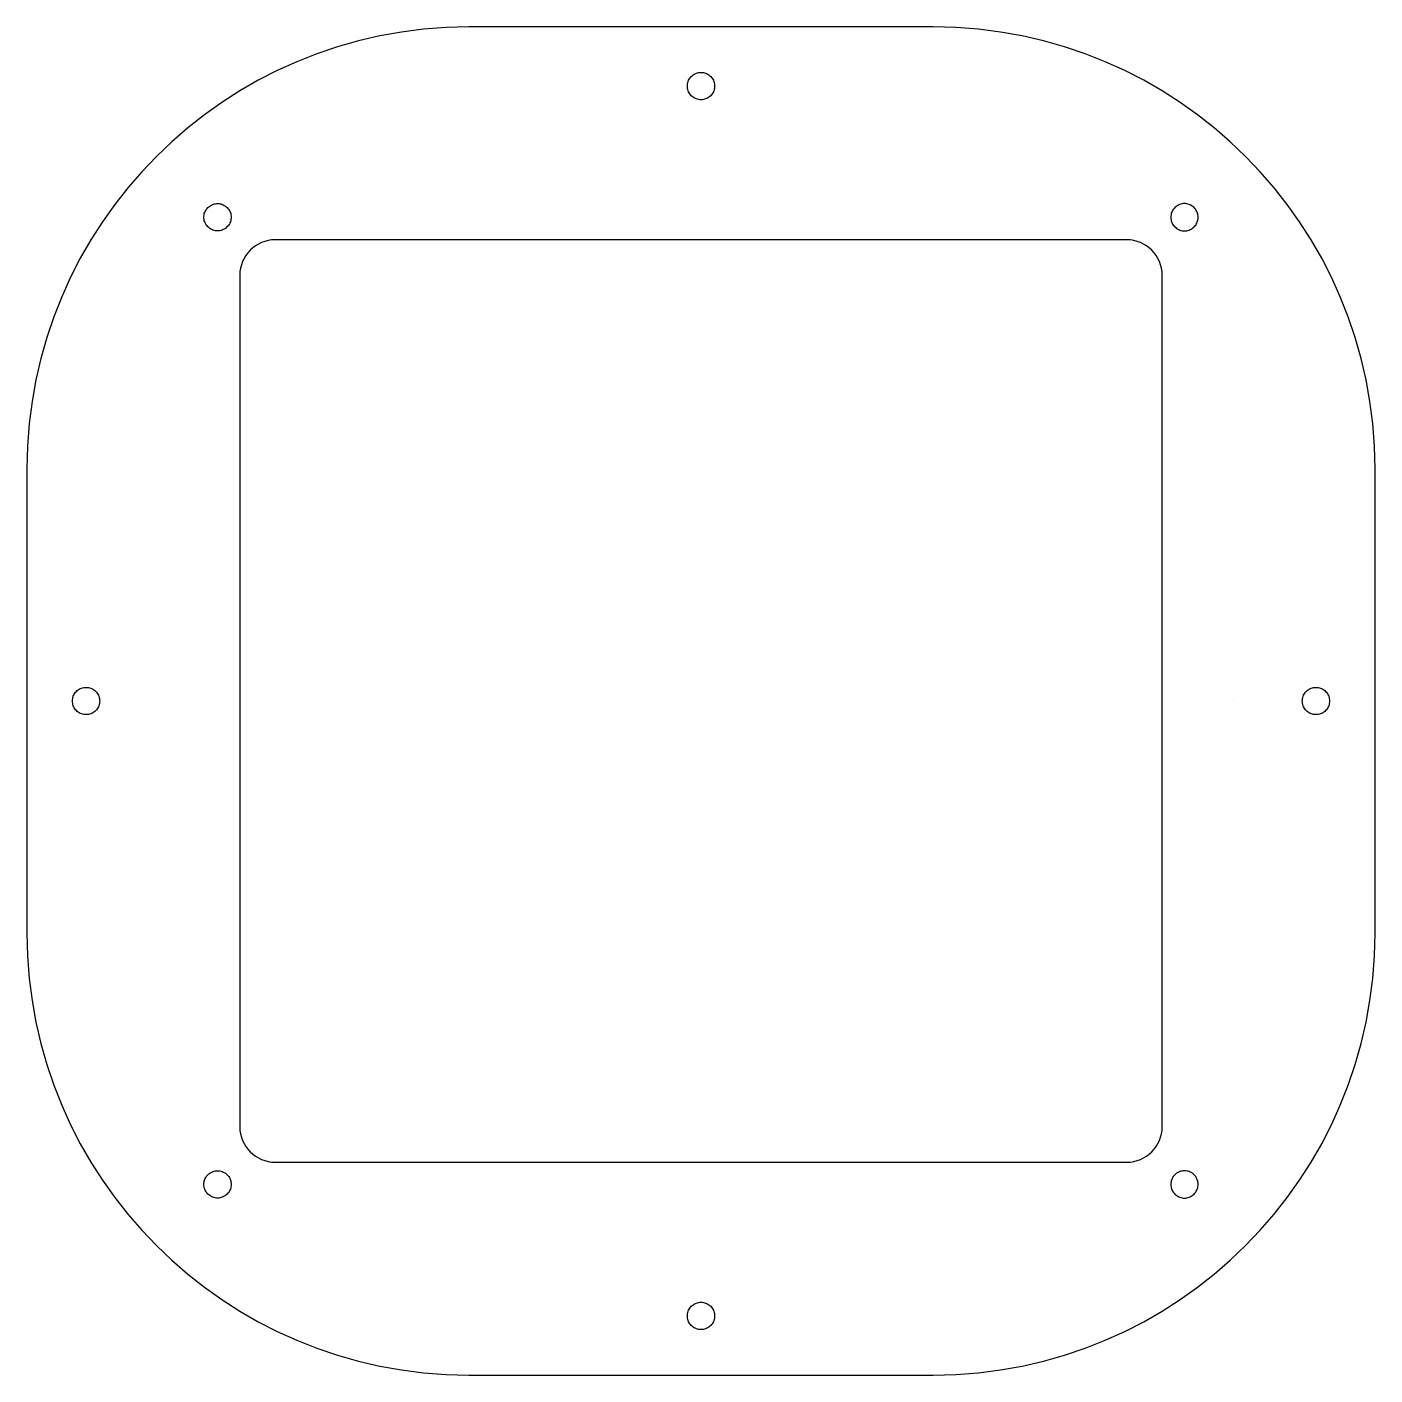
# Model space of a CAD drawing. Header units: millimetres. Extents: x 2 to 116, y 84 to 198.
import ezdxf

# ---------------------------------------------------------------- set-up
doc = ezdxf.new("R2010")
doc.units = ezdxf.units.MM
doc.header["$MEASUREMENT"] = 0
doc.layers.add('Bot-mid copia', color=7, linetype='Continuous')

# ---------------------------------------------------------------- blocks, each defined once
blk = doc.blocks.new('block 2')
at = {"layer": 'Bot-mid copia', "color": 5, "lineweight": 25, "true_color": 0x0000ff}
blk.add_open_spline([(19.27, 181.91), (19.26, 182.05), (19.24, 182.18), (19.2, 182.31), (19.16, 182.43), (19.09, 182.55), (19, 182.65), (18.91, 182.76), (18.81, 182.84), (18.69, 182.91), (18.58, 182.98), (18.45, 183.03), (18.31, 183.05), (18.18, 183.07), (18.05, 183.07), (17.92, 183.05), (17.78, 183.03), (17.65, 182.98), (17.54, 182.91), (17.42, 182.84), (17.32, 182.76), (17.23, 182.65), (17.14, 182.55), (17.08, 182.43), (17.03, 182.31), (16.98, 182.18), (16.96, 182.05), (16.96, 181.91), (16.96, 181.78), (16.98, 181.64), (17.03, 181.52), (17.08, 181.39), (17.14, 181.27), (17.23, 181.17), (17.32, 181.07), (17.42, 180.98), (17.54, 180.91), (17.65, 180.84), (17.78, 180.8), (17.92, 180.77), (18.05, 180.75), (18.18, 180.75), (18.31, 180.77), (18.45, 180.8), (18.58, 180.84), (18.69, 180.91), (18.81, 180.98), (18.91, 181.07), (19, 181.17), (19.09, 181.27), (19.16, 181.39), (19.2, 181.52), (19.24, 181.64), (19.26, 181.78), (19.27, 181.91)], degree=3, knots=[0, 0, 0, 0, 1, 1, 1, 2, 2, 2, 3, 3, 3, 4, 4, 4, 5, 5, 5, 6, 6, 6, 7, 7, 7, 8, 8, 8, 9, 9, 9, 10, 10, 10, 11, 11, 11, 12, 12, 12, 13, 13, 13, 14, 14, 14, 15, 15, 15, 16, 16, 16, 17, 17, 17, 18, 18, 18, 18], dxfattribs=at)
blk = doc.blocks.new('block 3')
at = {"layer": 'Bot-mid copia', "color": 5, "lineweight": 25, "true_color": 0x0000ff}
blk.add_open_spline([(19.27, 100.12), (19.26, 100.25), (19.24, 100.39), (19.2, 100.52), (19.16, 100.64), (19.09, 100.76), (19, 100.86), (18.91, 100.96), (18.81, 101.05), (18.69, 101.12), (18.58, 101.19), (18.45, 101.23), (18.31, 101.26), (18.18, 101.28), (18.05, 101.28), (17.92, 101.26), (17.78, 101.23), (17.65, 101.19), (17.54, 101.12), (17.42, 101.05), (17.32, 100.96), (17.23, 100.86), (17.14, 100.76), (17.08, 100.64), (17.03, 100.52), (16.98, 100.39), (16.96, 100.25), (16.96, 100.12), (16.96, 99.98), (16.98, 99.85), (17.03, 99.72), (17.08, 99.6), (17.14, 99.48), (17.23, 99.38), (17.32, 99.27), (17.42, 99.19), (17.54, 99.12), (17.65, 99.05), (17.78, 99), (17.92, 98.98), (18.05, 98.96), (18.18, 98.96), (18.31, 98.98), (18.45, 99), (18.58, 99.05), (18.69, 99.12), (18.81, 99.19), (18.91, 99.27), (19, 99.38), (19.09, 99.48), (19.16, 99.6), (19.2, 99.72), (19.24, 99.85), (19.26, 99.98), (19.27, 100.12)], degree=3, knots=[0, 0, 0, 0, 1, 1, 1, 2, 2, 2, 3, 3, 3, 4, 4, 4, 5, 5, 5, 6, 6, 6, 7, 7, 7, 8, 8, 8, 9, 9, 9, 10, 10, 10, 11, 11, 11, 12, 12, 12, 13, 13, 13, 14, 14, 14, 15, 15, 15, 16, 16, 16, 17, 17, 17, 18, 18, 18, 18], dxfattribs=at)
blk = doc.blocks.new('block 4')
at = {"layer": 'Bot-mid copia', "color": 5, "lineweight": 25, "true_color": 0x0000ff}
blk.add_open_spline([(98.73, 181.91), (98.74, 182.05), (98.76, 182.18), (98.8, 182.31), (98.84, 182.43), (98.91, 182.55), (99, 182.65), (99.09, 182.75), (99.19, 182.84), (99.31, 182.91), (99.42, 182.98), (99.55, 183.02), (99.69, 183.05), (99.82, 183.07), (99.95, 183.07), (100.08, 183.05), (100.22, 183.02), (100.35, 182.98), (100.46, 182.91), (100.58, 182.84), (100.68, 182.75), (100.77, 182.65), (100.86, 182.55), (100.92, 182.43), (100.97, 182.31), (101.02, 182.18), (101.04, 182.05), (101.04, 181.91), (101.04, 181.78), (101.02, 181.64), (100.97, 181.51), (100.92, 181.39), (100.86, 181.27), (100.77, 181.17), (100.68, 181.07), (100.58, 180.98), (100.46, 180.91), (100.35, 180.84), (100.22, 180.8), (100.08, 180.77), (99.95, 180.75), (99.82, 180.75), (99.69, 180.77), (99.55, 180.8), (99.42, 180.84), (99.31, 180.91), (99.19, 180.98), (99.09, 181.07), (99, 181.17), (98.91, 181.27), (98.84, 181.39), (98.8, 181.51), (98.76, 181.64), (98.74, 181.78), (98.73, 181.91)], degree=3, knots=[0, 0, 0, 0, 1, 1, 1, 2, 2, 2, 3, 3, 3, 4, 4, 4, 5, 5, 5, 6, 6, 6, 7, 7, 7, 8, 8, 8, 9, 9, 9, 10, 10, 10, 11, 11, 11, 12, 12, 12, 13, 13, 13, 14, 14, 14, 15, 15, 15, 16, 16, 16, 17, 17, 17, 18, 18, 18, 18], dxfattribs=at)
blk = doc.blocks.new('block 5')
at = {"layer": 'Bot-mid copia', "color": 5, "lineweight": 25, "true_color": 0x0000ff}
blk.add_open_spline([(98.73, 100.12), (98.74, 100.25), (98.76, 100.39), (98.8, 100.51), (98.84, 100.64), (98.91, 100.76), (99, 100.86), (99.09, 100.96), (99.19, 101.05), (99.31, 101.12), (99.42, 101.18), (99.55, 101.23), (99.69, 101.25), (99.82, 101.28), (99.95, 101.28), (100.08, 101.25), (100.22, 101.23), (100.35, 101.18), (100.46, 101.12), (100.58, 101.05), (100.68, 100.96), (100.77, 100.86), (100.86, 100.76), (100.92, 100.64), (100.97, 100.51), (101.02, 100.39), (101.04, 100.25), (101.04, 100.12), (101.04, 99.98), (101.02, 99.85), (100.97, 99.72), (100.92, 99.6), (100.86, 99.48), (100.77, 99.38), (100.68, 99.27), (100.58, 99.18), (100.46, 99.12), (100.35, 99.05), (100.22, 99), (100.08, 98.98), (99.95, 98.96), (99.82, 98.96), (99.69, 98.98), (99.55, 99), (99.42, 99.05), (99.31, 99.12), (99.19, 99.18), (99.09, 99.27), (99, 99.38), (98.91, 99.48), (98.84, 99.6), (98.8, 99.72), (98.76, 99.85), (98.74, 99.98), (98.73, 100.12)], degree=3, knots=[0, 0, 0, 0, 1, 1, 1, 2, 2, 2, 3, 3, 3, 4, 4, 4, 5, 5, 5, 6, 6, 6, 7, 7, 7, 8, 8, 8, 9, 9, 9, 10, 10, 10, 11, 11, 11, 12, 12, 12, 13, 13, 13, 14, 14, 14, 15, 15, 15, 16, 16, 16, 17, 17, 17, 18, 18, 18, 18], dxfattribs=at)
blk = doc.blocks.new('block 6')
at = {"layer": 'Bot-mid copia', "color": 5, "lineweight": 25, "true_color": 0x0000ff}
blk.add_open_spline([(60.15, 193), (60.14, 193.14), (60.13, 193.27), (60.08, 193.4), (60.04, 193.52), (59.97, 193.64), (59.89, 193.74), (59.8, 193.84), (59.69, 193.93), (59.58, 194), (59.46, 194.07), (59.33, 194.11), (59.2, 194.14), (59.07, 194.16), (58.93, 194.16), (58.8, 194.14), (58.67, 194.11), (58.54, 194.07), (58.42, 194), (58.31, 193.93), (58.2, 193.84), (58.11, 193.74), (58.03, 193.64), (57.96, 193.52), (57.92, 193.4), (57.87, 193.27), (57.85, 193.14), (57.85, 193), (57.85, 192.87), (57.87, 192.73), (57.92, 192.6), (57.96, 192.48), (58.03, 192.36), (58.11, 192.26), (58.2, 192.16), (58.31, 192.07), (58.42, 192), (58.54, 191.93), (58.67, 191.89), (58.8, 191.86), (58.93, 191.84), (59.07, 191.84), (59.2, 191.86), (59.33, 191.89), (59.46, 191.93), (59.58, 192), (59.69, 192.07), (59.8, 192.16), (59.89, 192.26), (59.97, 192.36), (60.04, 192.48), (60.08, 192.6), (60.13, 192.73), (60.14, 192.87), (60.15, 193)], degree=3, knots=[0, 0, 0, 0, 1, 1, 1, 2, 2, 2, 3, 3, 3, 4, 4, 4, 5, 5, 5, 6, 6, 6, 7, 7, 7, 8, 8, 8, 9, 9, 9, 10, 10, 10, 11, 11, 11, 12, 12, 12, 13, 13, 13, 14, 14, 14, 15, 15, 15, 16, 16, 16, 17, 17, 17, 18, 18, 18, 18], dxfattribs=at)
blk = doc.blocks.new('block 7')
at = {"layer": 'Bot-mid copia', "color": 5, "lineweight": 25, "true_color": 0x0000ff}
blk.add_open_spline([(112.15, 141), (112.14, 141.14), (112.13, 141.27), (112.08, 141.4), (112.04, 141.52), (111.97, 141.64), (111.89, 141.74), (111.8, 141.84), (111.69, 141.93), (111.58, 142), (111.46, 142.07), (111.33, 142.11), (111.2, 142.14), (111.07, 142.16), (110.93, 142.16), (110.8, 142.14), (110.67, 142.11), (110.54, 142.07), (110.42, 142), (110.31, 141.93), (110.2, 141.84), (110.11, 141.74), (110.03, 141.64), (109.96, 141.52), (109.92, 141.4), (109.87, 141.27), (109.85, 141.14), (109.85, 141), (109.85, 140.87), (109.87, 140.73), (109.92, 140.6), (109.96, 140.48), (110.03, 140.36), (110.11, 140.26), (110.2, 140.16), (110.31, 140.07), (110.42, 140), (110.54, 139.93), (110.67, 139.89), (110.8, 139.86), (110.93, 139.84), (111.07, 139.84), (111.2, 139.86), (111.33, 139.89), (111.46, 139.93), (111.58, 140), (111.69, 140.07), (111.8, 140.16), (111.89, 140.26), (111.97, 140.36), (112.04, 140.48), (112.08, 140.6), (112.13, 140.73), (112.14, 140.87), (112.15, 141)], degree=3, knots=[0, 0, 0, 0, 1, 1, 1, 2, 2, 2, 3, 3, 3, 4, 4, 4, 5, 5, 5, 6, 6, 6, 7, 7, 7, 8, 8, 8, 9, 9, 9, 10, 10, 10, 11, 11, 11, 12, 12, 12, 13, 13, 13, 14, 14, 14, 15, 15, 15, 16, 16, 16, 17, 17, 17, 18, 18, 18, 18], dxfattribs=at)
blk = doc.blocks.new('block 8')
at = {"layer": 'Bot-mid copia', "color": 5, "lineweight": 25, "true_color": 0x0000ff}
blk.add_open_spline([(60.15, 89), (60.14, 89.14), (60.13, 89.27), (60.08, 89.4), (60.04, 89.52), (59.97, 89.64), (59.89, 89.74), (59.8, 89.84), (59.69, 89.93), (59.58, 90), (59.46, 90.07), (59.33, 90.11), (59.2, 90.14), (59.07, 90.16), (58.93, 90.16), (58.8, 90.14), (58.67, 90.11), (58.54, 90.07), (58.42, 90), (58.31, 89.93), (58.2, 89.84), (58.11, 89.74), (58.03, 89.64), (57.96, 89.52), (57.92, 89.4), (57.87, 89.27), (57.85, 89.14), (57.85, 89), (57.85, 88.87), (57.87, 88.73), (57.92, 88.6), (57.96, 88.48), (58.03, 88.36), (58.11, 88.26), (58.2, 88.16), (58.31, 88.07), (58.42, 88), (58.54, 87.93), (58.67, 87.89), (58.8, 87.86), (58.93, 87.84), (59.07, 87.84), (59.2, 87.86), (59.33, 87.89), (59.46, 87.93), (59.58, 88), (59.69, 88.07), (59.8, 88.16), (59.89, 88.26), (59.97, 88.36), (60.04, 88.48), (60.08, 88.6), (60.13, 88.73), (60.14, 88.87), (60.15, 89)], degree=3, knots=[0, 0, 0, 0, 1, 1, 1, 2, 2, 2, 3, 3, 3, 4, 4, 4, 5, 5, 5, 6, 6, 6, 7, 7, 7, 8, 8, 8, 9, 9, 9, 10, 10, 10, 11, 11, 11, 12, 12, 12, 13, 13, 13, 14, 14, 14, 15, 15, 15, 16, 16, 16, 17, 17, 17, 18, 18, 18, 18], dxfattribs=at)
blk = doc.blocks.new('block 9')
at = {"layer": 'Bot-mid copia', "color": 5, "lineweight": 25, "true_color": 0x0000ff}
blk.add_open_spline([(8.15, 141), (8.14, 141.14), (8.13, 141.27), (8.08, 141.4), (8.04, 141.52), (7.97, 141.64), (7.89, 141.74), (7.8, 141.84), (7.69, 141.93), (7.58, 142), (7.46, 142.07), (7.33, 142.11), (7.2, 142.14), (7.07, 142.16), (6.93, 142.16), (6.8, 142.14), (6.67, 142.11), (6.54, 142.07), (6.42, 142), (6.31, 141.93), (6.2, 141.84), (6.11, 141.74), (6.03, 141.64), (5.96, 141.52), (5.92, 141.4), (5.87, 141.27), (5.85, 141.14), (5.85, 141), (5.85, 140.87), (5.87, 140.73), (5.92, 140.6), (5.96, 140.48), (6.03, 140.36), (6.11, 140.26), (6.2, 140.16), (6.31, 140.07), (6.42, 140), (6.54, 139.93), (6.67, 139.89), (6.8, 139.86), (6.93, 139.84), (7.07, 139.84), (7.2, 139.86), (7.33, 139.89), (7.46, 139.93), (7.58, 140), (7.69, 140.07), (7.8, 140.16), (7.89, 140.26), (7.97, 140.36), (8.04, 140.48), (8.08, 140.6), (8.13, 140.73), (8.14, 140.87), (8.15, 141)], degree=3, knots=[0, 0, 0, 0, 1, 1, 1, 2, 2, 2, 3, 3, 3, 4, 4, 4, 5, 5, 5, 6, 6, 6, 7, 7, 7, 8, 8, 8, 9, 9, 9, 10, 10, 10, 11, 11, 11, 12, 12, 12, 13, 13, 13, 14, 14, 14, 15, 15, 15, 16, 16, 16, 17, 17, 17, 18, 18, 18, 18], dxfattribs=at)

msp = doc.modelspace()

# ---------------------------------------------------------------- linework, layer by layer
at = {"layer": 'Bot-mid copia', "color": 5, "lineweight": 25, "true_color": 0x0000ff}
msp.add_lwpolyline([(104, 141), (104, 141)], dxfattribs=at)
for points in [[(78.64, 84), (78.64, 84), (39.36, 84), (39.36, 84), (18.73, 84), (2, 100.73), (2, 121.36), (2, 121.36), (2, 160.64), (2, 160.64), (2, 181.27), (18.73, 198), (39.36, 198), (39.36, 198), (78.64, 198), (78.64, 198), (99.27, 198), (116, 181.27), (116, 160.64), (116, 160.64), (116, 121.36), (116, 121.36), (116, 100.73), (99.27, 84), (78.64, 84)], [(95, 102), (95, 102), (23, 102), (23, 102), (21.34, 102), (20, 103.34), (20, 105), (20, 105), (20, 177), (20, 177), (20, 178.66), (21.34, 180), (23, 180), (23, 180), (95, 180), (95, 180), (96.66, 180), (98, 178.66), (98, 177), (98, 177), (98, 105), (98, 105), (98, 103.34), (96.66, 102), (95, 102)]]:
    msp.add_open_spline(points, degree=3, knots=[0, 0, 0, 0, 1, 1, 1, 2, 2, 2, 3, 3, 3, 4, 4, 4, 5, 5, 5, 6, 6, 6, 7, 7, 7, 8, 8, 8, 8], dxfattribs=at)

# ---------------------------------------------------------------- block references
at = {"layer": 'Bot-mid copia'}
for name in ['block 6', 'block 2', 'block 4', 'block 9', 'block 7', 'block 3', 'block 5', 'block 8']:
    msp.add_blockref(name, (0, 0), dxfattribs=at)

doc.saveas('drawing.dxf')
